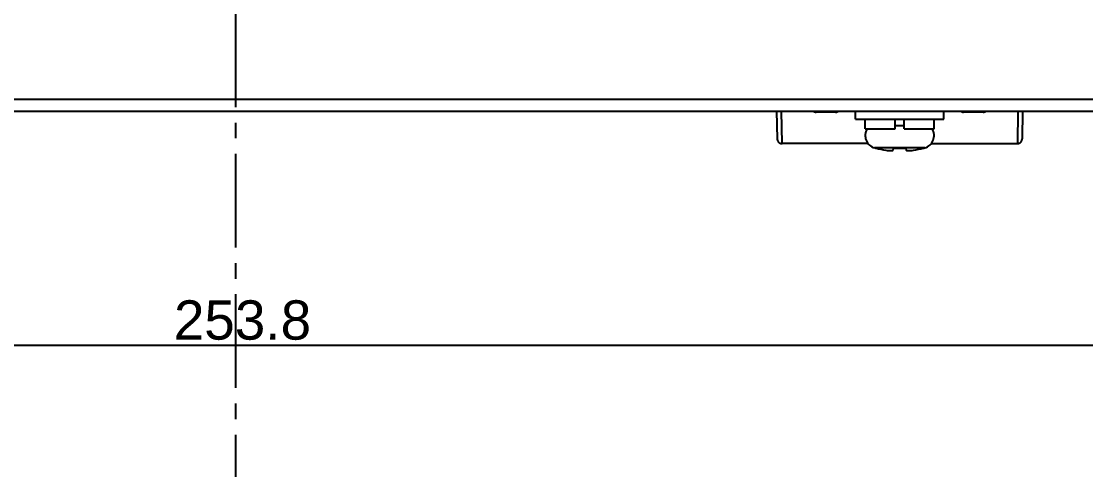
# Model space of a CAD drawing. Extents: x -329 to 5579, y -1951 to 3105.
# Drawn here: x 3010.4 to 3118.6, y -1605.2 to -1559.6 of the extents above; entities that cross this region are included whole.
import ezdxf

# ---------------------------------------------------------------- set-up
doc = ezdxf.new("R2010")
doc.units = 0
doc.header["$PDMODE"] = 3
doc.header["$PDSIZE"] = 1.5
doc.linetypes.add('CENTER', pattern=[17.8, 10.75, -2.35, 2.35, -2.35])
doc.linetypes.add('CENTER2', pattern=[28.575, 19.05, -3.175, 3.175, -3.175])
doc.layers.get('DEFPOINTS').update_dxf_attribs({"linetype": 'CONTINUOUS'})
for name, color, linetype in [('3', 112, 'CENTER'), ('DIM', 1, 'CONTINUOUS'), ('JW009818UAN4DXF_CONTINUOUS', 7, 'CONTINUOUS'), ('PANEL_TOP130DXF_CONTINUOUS', 7, 'CONTINUOUS'), ('PH_M4X8_DXF_CONTINUOUS_LIN', 7, 'CONTINUOUS'), ('S_WASHER_M4_DXF_CONTINUOUS', 7, 'CONTINUOUS'), ('WASHER_M4_DXF_CONTINUOUS_L', 7, 'CONTINUOUS')]:
    doc.layers.add(name, color=color, linetype=linetype)
doc.styles.add('OMI-1', font='arial.ttf', dxfattribs={"oblique": 1})
doc.dimstyles.new('1', dxfattribs={"dimtxt": 4, "dimasz": 2.5, "dimexe": 0.8, "dimexo": 0.3, "dimgap": 0.5, "dimtad": 1, "dimtoh": 1, "dimdec": 1, "dimzin": 0, "dimtxsty": 'OMI-1', "dimcen": 0, "dimclrd": 256, "dimclre": 256, "dimclrt": 256, "dimazin": 3, "dimtfac": 0.8, "dimtdec": 1, "dimtix": 1, "dimtmove": 0, "dimatfit": 3, "dimtolj": 1, "dimtzin": 0})

# ---------------------------------------------------------------- blocks, each defined once
blk = doc.blocks.new('*D7088')
at = {"layer": 'DEFPOINTS', "color": 0}
for p in [(2905.95, -1548.78), (3159.7, -1548.78), (3159.7, -1592.54)]:
    blk.add_point(p, dxfattribs=at)
at = {"layer": 'DIM'}
for p, q in [((2905.95, -1549.08), (2905.95, -1593.34)), ((3159.7, -1549.08), (3159.7, -1593.34)), ((2908.45, -1592.54), (3157.2, -1592.54))]:
    blk.add_line(p, q, dxfattribs=at)
for points in [[(2908.45, -1592.13), (2908.45, -1592.96), (2905.95, -1592.54)], [(3157.2, -1592.96), (3157.2, -1592.13), (3159.7, -1592.54)]]:
    blk.add_solid(points, dxfattribs=at)
at = {"layer": 'DIM', "insert": (3032.83, -1590), "char_height": 4, "attachment_point": 5, "style": 'OMI-1'}
blk.add_mtext('\\A1;253.8', dxfattribs=at)

msp = doc.modelspace()

# ---------------------------------------------------------------- linework, layer by layer
at = {"layer": '3', "linetype": 'CENTER2', "ltscale": 0.5}
msp.add_line((3032.2, -1882.63), (3032.2, -1444.18), dxfattribs=at)
at = {"layer": 'JW009818UAN4DXF_CONTINUOUS', "color": 7, "linetype": 'CONTINUOUS'}
for p, q in [((3087.19, -1568.72), (3087.24, -1571.53)), ((3087.74, -1572.02), (3087.69, -1568.72)), ((3093.19, -1568.82), (3091.21, -1568.82)), ((3108.19, -1568.82), (3106.21, -1568.82)), ((3111.71, -1568.72), (3111.67, -1572.02)), ((3112.21, -1568.72), (3112.17, -1571.53)), ((3096.49, -1572.02), (3087.74, -1572.02)), ((3102.91, -1572.02), (3111.67, -1572.02))]:
    msp.add_line(p, q, dxfattribs=at)
for points in [[(3087.24, -1571.53), (3087.24, -1571.57), (3087.25, -1571.62), (3087.26, -1571.66), (3087.27, -1571.71), (3087.29, -1571.75), (3087.31, -1571.79), (3087.34, -1571.83), (3087.37, -1571.86), (3087.4, -1571.9), (3087.44, -1571.93), (3087.48, -1571.95), (3087.52, -1571.97), (3087.56, -1571.99), (3087.6, -1572), (3087.65, -1572.01), (3087.69, -1572.02), (3087.74, -1572.02)], [(3111.67, -1572.02), (3111.71, -1572.02), (3111.75, -1572.01), (3111.8, -1572), (3111.84, -1571.99), (3111.88, -1571.97), (3111.92, -1571.95), (3111.96, -1571.93), (3112, -1571.9), (3112.03, -1571.86), (3112.06, -1571.83), (3112.09, -1571.79), (3112.11, -1571.75), (3112.13, -1571.71), (3112.14, -1571.66), (3112.16, -1571.62), (3112.16, -1571.57), (3112.17, -1571.53)]]:
    msp.add_lwpolyline(points, dxfattribs=at)
for centre, start, end in [((3091.21, -1568.32), 233.2002, 270), ((3093.19, -1568.32), 270, 306.7998), ((3106.21, -1568.32), 233.2002, 270), ((3108.19, -1568.32), 270, 306.7998)]:
    msp.add_arc(centre, 0.5, start, end, dxfattribs=at)
at = {"layer": 'PANEL_TOP130DXF_CONTINUOUS', "color": 7, "linetype": 'CONTINUOUS'}
for p, q in [((3148.5, -1567.52), (2915.9, -1567.52)), ((2916.1, -1568.72), (3148.3, -1568.72))]:
    msp.add_line(p, q, dxfattribs=at)
at = {"layer": 'PH_M4X8_DXF_CONTINUOUS_LIN', "color": 7, "linetype": 'CONTINUOUS'}
for p, q in [((3100.15, -1570.22), (3099.25, -1570.22)), ((3102.25, -1572.46), (3097.15, -1572.46)), ((3097.23, -1572.48), (3097.15, -1572.46)), ((3097.23, -1572.48), (3097.31, -1572.48)), ((3099.03, -1572.69), (3099.06, -1572.48)), ((3099.06, -1572.48), (3100.34, -1572.48)), ((3100.34, -1572.48), (3100.37, -1572.69)), ((3102.09, -1572.48), (3102.17, -1572.48)), ((3102.17, -1572.48), (3102.25, -1572.46)), ((3102.17, -1572.48), (3102.25, -1572.46))]:
    msp.add_line(p, q, dxfattribs=at)
for centre, radius, start, end in [((3097.51, -1571.2), 1.31, 148.9907, 253.9084), ((3101.89, -1571.2), 1.31, 286.0916, 31.0093), ((3099.7, -1563.51), 9.28, 255.0954, 261.2451), ((3099.7, -1563.51), 9.28, 278.7549, 284.9046)]:
    msp.add_arc(centre, radius, start, end, dxfattribs=at)
for points, knots in [([(3098.29, -1572.69), (3098.38, -1572.7), (3098.51, -1572.72), (3098.69, -1572.73), (3098.8, -1572.73), (3098.89, -1572.73), (3098.95, -1572.73), (3098.99, -1572.72), (3099.01, -1572.71), (3099.03, -1572.7), (3099.03, -1572.69)], [0, 0, 0, 0, 0.372864, 0.54116, 0.688983, 0.81107, 0.903577, 0.938175, 0.96515, 1, 1, 1, 1]), ([(3100.37, -1572.69), (3100.37, -1572.7), (3100.39, -1572.71), (3100.41, -1572.72), (3100.45, -1572.73), (3100.51, -1572.73), (3100.6, -1572.73), (3100.71, -1572.73), (3100.89, -1572.72), (3101.02, -1572.7), (3101.11, -1572.69)], [0, 0, 0, 0, 0.034832, 0.061795, 0.096385, 0.18887, 0.310943, 0.458768, 0.627083, 1, 1, 1, 1])]:
    msp.add_open_spline(points, degree=3, knots=knots, dxfattribs=at)
at = {"layer": 'S_WASHER_M4_DXF_CONTINUOUS', "color": 7, "linetype": 'CONTINUOUS'}
for p, q in [((3096.2, -1570.52), (3096.2, -1569.52)), ((3099.25, -1570.52), (3099.25, -1569.52)), ((3100.15, -1570.52), (3100.15, -1569.52)), ((3103.2, -1570.52), (3103.2, -1569.52)), ((3096.2, -1570.52), (3099.25, -1570.52)), ((3100.15, -1570.52), (3103.2, -1570.52))]:
    msp.add_line(p, q, dxfattribs=at)
at = {"layer": 'WASHER_M4_DXF_CONTINUOUS_L', "color": 7, "linetype": 'CONTINUOUS'}
for p, q in [((3095.2, -1569.52), (3095.2, -1568.72)), ((3095.2, -1569.52), (3104.2, -1569.52)), ((3104.2, -1569.52), (3104.2, -1568.72))]:
    msp.add_line(p, q, dxfattribs=at)

# ---------------------------------------------------------------- dimensions: what is measured, and where the dimension line sits
at = {"layer": 'DIM'}
dim = msp.add_linear_dim(base=(3159.70031336, -1592.5431651), p1=(2905.95031336, -1548.78290235), p2=(3159.70031336, -1548.78290235), dimstyle='1', dxfattribs=at)
dim.commit()
dim.dimension.update_dxf_attribs({"geometry": '*D7088', "text_midpoint": (3032.82531336, -1589.99950889)})

doc.saveas('drawing.dxf')
